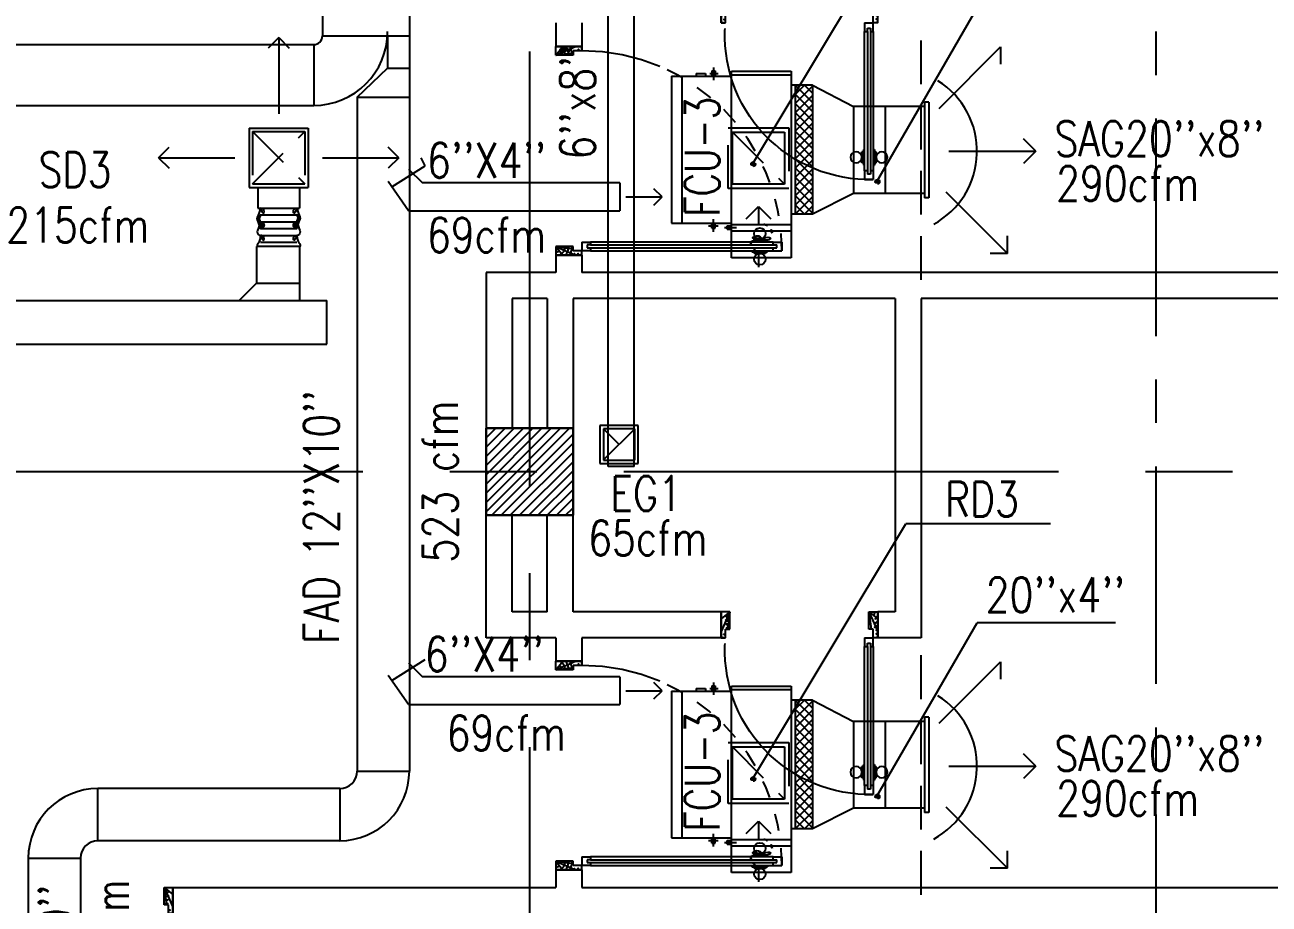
# Model space of a CAD drawing. Extents: x 417866231.7 to 417866328.5, y 43498046.7 to 43498124.2.
# Drawn here: x 417866245.14 to 417866252.29, y 43498088.32 to 43498093.38 of the extents above; entities that cross this region are included whole.
import ezdxf

# ---------------------------------------------------------------- set-up
doc = ezdxf.new("R2010")
doc.units = 0
doc.header["$MEASUREMENT"] = 0
for name, pattern in [('CENTER', [2, 1.25, -0.25, 0.25, -0.25]), ('CENTERX2', [4, 2.5, -0.5, 0.5, -0.5]), ('HIDDEN', [0.375, 0.25, -0.125])]:
    doc.linetypes.add(name, pattern=pattern)
doc.layers.get('0').update_dxf_attribs({"linetype": 'CONTINUOUS'})
for name, color, linetype in [('AXES', 11, 'CENTERX2'), ('AXES1', 11, 'CENTER'), ('COL', 7, 'CONTINUOUS'), ('DOOR', 9, 'CONTINUOUS'), ('DUCT', 6, 'CONTINUOUS'), ('EXDUCT', 10, 'CONTINUOUS'), ('FCU', 6, 'CONTINUOUS'), ('HAT', 11, 'CONTINUOUS'), ('M-AC-FLEX', 7, 'CONTINUOUS'), ('M-EGU.', 2, 'CONTINUOUS'), ('M-TEXT', 2, 'CONTINUOUS'), ('PSUPPLY', 3, 'HIDDEN'), ('SCD', 2, 'CONTINUOUS'), ('TEXT-A', 2, 'CONTINUOUS'), ('WALL', 9, 'CONTINUOUS')]:
    doc.layers.add(name, color=color, linetype=linetype)
doc.styles.add('ROMANS', font='ROMANS.shx', dxfattribs={"width": 0.6})
pattern_1 = [(45, (0, 0), (-26.5165042945, 26.5165042945), [])]

# ---------------------------------------------------------------- blocks, each defined once
blk = doc.blocks.new('D1000')
at = {"layer": 'DOOR', "color": 7, "linetype": 'ByBlock'}
for p, q in [((0, 0), (-150, 0)), ((-150, 0), (-150, -25)), ((-150, 0), (0, 0)), ((0, -50), (-113.7, 0)), ((0, -50), (-40.1, 0)), ((0, -50), (0, 0)), ((-1050, -25.2), (-1100, -25.2)), ((-1100, -75.2), (-1100, -25.2)), ((-1100, -25.2), (-1100, -75.2)), ((-1050, -42.2), (-1070, -42.2)), ((-1070, -42.2), (-1070, -58.2)), ((-1050, -58.2), (-1070, -58.2)), ((-1050, -25.2), (-1050, -42.2)), ((-1050, -58.2), (-1050, -75.2)), ((-927.6, -18), (-1017.6, -18)), ((-1017.6, -25.2), (-1017.6, -18)), ((-1005, -9), (-940.2, -9)), ((-1005, -18), (-1005, -9)), ((-1005, -18), (-940.2, -18)), ((-940.2, -18), (-940.2, -9)), ((-927.6, -25.2), (-927.6, -18)), ((-200, -42), (-200, -25)), ((-200, -25), (-150, -25)), ((-180, -42), (-200, -42)), ((-200, -75), (-200, -58)), ((-200, -58), (-180, -58)), ((-180, -58), (-180, -42)), ((-150, -75), (-150, -25)), ((-150, -25), (-100, -25)), ((-100, -25), (-100, -50)), ((0, -50), (-100, -36.6)), ((-100, -50), (0, -50)), ((-1050, -75.2), (-1100, -75.2)), ((-1017.6, -75.2), (-1017.6, -82.4)), ((-927.6, -82.4), (-1017.6, -82.4)), ((-1005, -82.4), (-940.2, -82.4)), ((-1005, -82.4), (-1005, -91.4)), ((-1005, -91.4), (-940.2, -91.4)), ((-940.2, -82.4), (-940.2, -91.4)), ((-927.6, -75.2), (-927.6, -82.4)), ((-150, -75), (-200, -75)), ((-150, -975), (-100, -975)), ((-150, -1000), (-150, -975)), ((-150, -1000), (0, -1000)), ((0, -1000), (-150, -1000)), ((0, -950), (-113.7, -1000)), ((-100, -975), (-100, -950)), ((0, -950), (-100, -963.4)), ((-100, -950), (0, -950)), ((0, -950), (-40.1, -1000)), ((0, -950), (0, -1000))]:
    blk.add_line(p, q, dxfattribs=at)
at = {"layer": 'DOOR', "linetype": 'ByBlock'}
for p, q in [((-200, -25), (-1050, -25.2)), ((-200, -42), (-1050, -42.2)), ((-200, -58), (-1050, -58.2)), ((-1050, -75.2), (-200, -75))]:
    blk.add_line(p, q, dxfattribs=at)
at = {"layer": 'DOOR', "color": 7, "linetype": 'ByBlock'}
for centre in [(-972.6, 23.4), (-972.6, -123.7)]:
    blk.add_circle(centre, 32.4, dxfattribs=at)
for centre, radius, start, end in [((0, -50), 134.4, 158.15985, 169.28002), ((0, -50), 74.4, 137.77643, 180), ((0, -50), 54.4, 113.20738, 180), ((0, -50), 154.4, 161.10529, 166.28577), ((0, -50), 114.4, 154.08384, 167.37743), ((0, -50), 94.4, 148.01819, 180), ((0, -50), 34.4, 90, 180), ((0, -50), 14.4, 90, 180), ((0, -950), 154.4, 193.71423, 198.89471), ((0, -950), 134.4, 190.71998, 201.84015), ((0, -950), 94.4, 180, 211.98181), ((0, -950), 74.4, 180, 222.22357), ((0, -950), 54.4, 180, 246.79262), ((0, -950), 34.4, 180, 270), ((0, -950), 14.4, 180, 270)]:
    blk.add_arc(centre, radius, start, end, dxfattribs=at)
at = {"layer": 'DOOR', "linetype": 'HIDDEN', "ltscale": 0.5}
blk.add_arc((-149.4, -24.5), 950.5, 180.04344, 269.96673, dxfattribs=at)
blk = doc.blocks.new('DOOR90')
at = {"layer": 'DOOR', "color": 7, "linetype": 'ByBlock'}
for p, q in [((-150, 0), (0, 0)), ((-150, 0), (-150, -25)), ((0, -50), (-113.7, 0)), ((0, -50), (-40.1, 0)), ((0, -50), (0, 0)), ((-1000, -25), (-1050, -25)), ((-1050, -75), (-1050, -25)), ((-1050, -25), (-1050, -75)), ((-1000, -42), (-1020, -42)), ((-1020, -42), (-1020, -58)), ((-1000, -58), (-1020, -58)), ((-1000, -25), (-1000, -42)), ((-1000, -58), (-1000, -75)), ((-877.6, -17.8), (-967.6, -17.8)), ((-967.6, -25), (-967.6, -17.8)), ((-955, -8.8), (-890.2, -8.8)), ((-955, -17.8), (-955, -8.8)), ((-955, -17.8), (-890.2, -17.8)), ((-890.2, -17.8), (-890.2, -8.8)), ((-877.6, -25), (-877.6, -17.8)), ((-200, -25), (-150, -25)), ((-200, -42), (-200, -25)), ((-180, -42), (-200, -42)), ((-200, -58), (-180, -58)), ((-200, -75), (-200, -58)), ((-180, -58), (-180, -42)), ((-150, -25), (-100, -25)), ((-150, -75), (-150, -25)), ((-100, -25), (-100, -50)), ((0, -50), (-100, -36.6)), ((-100, -50), (0, -50)), ((-1000, -75), (-1050, -75)), ((-967.6, -75), (-967.6, -82.2)), ((-877.6, -82.2), (-967.6, -82.2)), ((-955, -82.2), (-890.2, -82.2)), ((-955, -82.2), (-955, -91.2)), ((-955, -91.2), (-890.2, -91.2)), ((-890.2, -82.2), (-890.2, -91.2)), ((-877.6, -75), (-877.6, -82.2)), ((-150, -75), (-200, -75)), ((0, -850), (-113.7, -900)), ((-100, -875), (-100, -850)), ((0, -850), (-100, -863.4)), ((-100, -850), (0, -850)), ((0, -850), (-40.1, -900)), ((0, -850), (0, -900)), ((-150, -875), (-100, -875)), ((-150, -900), (-150, -875)), ((-150, -900), (0, -900)), ((0, -900), (-150, -900))]:
    blk.add_line(p, q, dxfattribs=at)
at = {"layer": 'DOOR', "linetype": 'ByBlock'}
for p, q in [((-200, -25), (-1000, -25)), ((-200, -42), (-1000, -42)), ((-200, -58), (-1000, -58)), ((-1000, -75), (-200, -75))]:
    blk.add_line(p, q, dxfattribs=at)
at = {"layer": 'DOOR', "color": 7, "linetype": 'ByBlock'}
for centre in [(-922.6, 23.5), (-922.6, -123.5)]:
    blk.add_circle(centre, 32.4, dxfattribs=at)
for centre, radius, start, end in [((0, -50), 154.4, 161.10529, 166.28577), ((0, -50), 94.4, 148.01819, 180), ((0, -50), 134.4, 158.15985, 169.28002), ((0, -50), 114.4, 154.08384, 167.37743), ((0, -50), 74.4, 137.77643, 180), ((0, -50), 54.4, 113.20738, 180), ((0, -50), 34.4, 90, 180), ((0, -50), 14.4, 90, 180), ((0, -850), 94.4, 180, 211.98181), ((0, -850), 74.4, 180, 222.22357), ((0, -850), 54.4, 180, 246.79262), ((0, -850), 34.4, 180, 270), ((0, -850), 14.4, 180, 270), ((0, -850), 154.4, 193.71423, 198.89471), ((0, -850), 134.4, 190.71998, 201.84015)]:
    blk.add_arc(centre, radius, start, end, dxfattribs=at)
at = {"layer": 'DOOR', "linetype": 'HIDDEN', "ltscale": 0.5}
blk.add_arc((-222.2, -50), 828.2, 178.27012, 275.00304, dxfattribs=at)
blk = doc.blocks.new('DOOR100')
at = {"layer": 'DOOR', "color": 7, "linetype": 'ByBlock'}
for p, q in [((-75, 1250), (-75, 1300)), ((-75, 1300), (-25, 1300)), ((-25, 1300), (-75, 1300)), ((-25, 1250), (-25, 1300)), ((-82.2, 1127.6), (-82.2, 1217.6)), ((-75, 1217.6), (-82.2, 1217.6)), ((-58, 1250), (-75, 1250)), ((-58, 1250), (-58, 1270)), ((-42, 1270), (-58, 1270)), ((-42, 1250), (-42, 1270)), ((-25, 1250), (-42, 1250)), ((-25, 1217.6), (-17.8, 1217.6)), ((-17.8, 1127.6), (-17.8, 1217.6)), ((-91.2, 1205), (-91.2, 1140.2)), ((-82.2, 1205), (-91.2, 1205)), ((-82.2, 1205), (-82.2, 1140.2)), ((-17.8, 1205), (-17.8, 1140.2)), ((-17.8, 1205), (-8.8, 1205)), ((-8.8, 1205), (-8.8, 1140.2)), ((-82.2, 1140.2), (-91.2, 1140.2)), ((-75, 1127.6), (-82.2, 1127.6)), ((-25, 1127.6), (-17.8, 1127.6)), ((-17.8, 1140.2), (-8.8, 1140.2)), ((-1200, 0), (-1200, 150)), ((-1200, 150), (-1175, 150)), ((-1200, 150), (-1200, 0)), ((-1175, 150), (-1175, 100)), ((-75, 200), (-58, 200)), ((-75, 150), (-75, 200)), ((-75, 150), (-25, 150)), ((-58, 200), (-58, 180)), ((-58, 180), (-42, 180)), ((-42, 200), (-25, 200)), ((-42, 180), (-42, 200)), ((-25, 200), (-25, 150)), ((0, 150), (-25, 150)), ((-25, 150), (-25, 100)), ((0, 0), (0, 150)), ((0, 150), (0, 0)), ((-1150, 0), (-1200, 113.7)), ((-1175, 100), (-1150, 100)), ((-1150, 0), (-1163.4, 100)), ((-1150, 100), (-1150, 0)), ((-50, 0), (0, 113.7)), ((-50, 100), (-50, 0)), ((-50, 0), (-36.6, 100)), ((-25, 100), (-50, 100)), ((-1150, 0), (-1200, 40.1)), ((-1150, 0), (-1200, 0)), ((-50, 0), (0, 40.1)), ((-50, 0), (0, 0))]:
    blk.add_line(p, q, dxfattribs=at)
at = {"layer": 'DOOR', "linetype": 'ByBlock'}
for p, q in [((-75, 1250), (-75, 200)), ((-58, 200), (-58, 1250)), ((-42, 200), (-42, 1250)), ((-25, 200), (-25, 1250))]:
    blk.add_line(p, q, dxfattribs=at)
at = {"layer": 'DOOR', "color": 7, "linetype": 'ByBlock'}
for centre in [(-123.5, 1172.6), (23.5, 1172.6)]:
    blk.add_circle(centre, 32.4, dxfattribs=at)
at = {"layer": 'DOOR', "linetype": 'HIDDEN', "ltscale": 0.5}
blk.add_arc((-25, 150), 1150, 90, 180, dxfattribs=at)
at = {"layer": 'DOOR', "color": 7, "linetype": 'ByBlock'}
for centre, radius, start, end in [((-1150, 0), 154.4, 103.71423, 108.89471), ((-50, 0), 154.4, 71.10529, 76.28577), ((-1150, 0), 134.4, 100.71998, 111.84015), ((-1150, 0), 94.4, 90, 121.98181), ((-1150, 0), 74.4, 90, 132.22357), ((-50, 0), 94.4, 58.01819, 90), ((-50, 0), 74.4, 47.77643, 90), ((-50, 0), 134.4, 68.15985, 79.28002), ((-50, 0), 114.4, 64.08384, 77.37743), ((-1150, 0), 54.4, 90, 156.79262), ((-1150, 0), 34.4, 90, 180), ((-1150, 0), 14.4, 90, 180), ((-50, 0), 54.4, 23.20738, 90), ((-50, 0), 34.4, 0, 90), ((-50, 0), 14.4, 0, 90)]:
    blk.add_arc(centre, radius, start, end, dxfattribs=at)
blk = doc.blocks.new('COL50')
at = {"layer": 'COL'}
blk.add_lwpolyline([(-250, 250), (-250, -250), (250, -250), (250, 250)], close=True, dxfattribs=at)
blk = doc.blocks.new('*X65')
at = {"color": 0}
for p, q in [((245928.6, 155507.3), (246411, 155989.7)), ((245928.6, 155560.3), (246358, 155989.7)), ((245928.6, 155613.3), (246304.9, 155989.7)), ((245928.6, 155666.4), (246251.9, 155989.7)), ((245928.6, 155719.4), (246198.9, 155989.7)), ((245928.6, 155772.4), (246145.8, 155989.7)), ((245928.6, 155825.5), (246092.8, 155989.7)), ((245928.6, 155878.5), (246039.8, 155989.7)), ((245928.6, 155931.5), (245986.7, 155989.7)), ((245964, 155489.7), (246428.6, 155954.2)), ((246017.1, 155489.7), (246428.6, 155901.2)), ((246070.1, 155489.7), (246428.6, 155848.2)), ((246123.1, 155489.7), (246428.6, 155795.1)), ((246176.2, 155489.7), (246428.6, 155742.1)), ((246229.2, 155489.7), (246428.6, 155689.1)), ((246282.2, 155489.7), (246428.6, 155636)), ((246335.3, 155489.7), (246428.6, 155583)), ((246388.3, 155489.7), (246428.6, 155530))]:
    blk.add_line(p, q, dxfattribs=at)
blk = doc.blocks.new('*X29')
at = {"color": 0}
for p, q in [((16890.5, -2466.6), (16943.5, -2413.6)), ((16890.5, -2519.6), (16990.5, -2419.6)), ((16990.5, -2512.5), (16891.6, -2413.6)), ((16990.5, -2459.4), (16944.6, -2413.6)), ((16990.5, -2565.5), (16890.5, -2465.5)), ((16890.5, -2572.6), (16990.5, -2472.6)), ((16990.5, -2618.5), (16890.5, -2518.5)), ((16890.5, -2625.7), (16990.5, -2525.7)), ((16990.5, -2671.6), (16890.5, -2571.6)), ((16890.5, -2678.7), (16990.5, -2578.7)), ((16990.5, -2724.6), (16890.5, -2624.6)), ((16890.5, -2731.7), (16990.5, -2631.7)), ((16990.5, -2777.6), (16890.5, -2677.6)), ((16890.5, -2784.8), (16990.5, -2684.8)), ((16990.5, -2830.7), (16890.5, -2730.7)), ((16890.5, -2837.8), (16990.5, -2737.8)), ((16990.5, -2883.7), (16890.5, -2783.7)), ((16890.5, -2890.8), (16990.5, -2790.8)), ((16990.5, -2936.7), (16890.5, -2836.7)), ((16890.5, -2943.9), (16990.5, -2843.9)), ((16990.5, -2989.8), (16890.5, -2889.8)), ((16890.5, -2996.9), (16990.5, -2896.9)), ((16990.5, -3042.8), (16890.5, -2942.8)), ((16890.5, -3049.9), (16990.5, -2949.9)), ((16990.5, -3095.8), (16890.5, -2995.8)), ((16890.5, -3103), (16990.5, -3003)), ((16990.5, -3148.9), (16890.5, -3048.9)), ((16891.5, -3154.9), (16990.5, -3056)), ((16943.5, -3154.9), (16890.5, -3101.9)), ((16944.6, -3154.9), (16990.5, -3109))]:
    blk.add_line(p, q, dxfattribs=at)
blk = doc.blocks.new('WHE06')
at = {"color": 3}
for p, q in [((689, 621.5), (346.1, 621.5)), ((346.1, 621.5), (346.1, 469.1)), ((689, 469.1), (689, 621.5)), ((212.3, 437.2), (269.1, 437.2)), ((232.1, 452.2), (232.1, 422.2)), ((232.1, 452.2), (252.1, 452.2)), ((242.1, 472.2), (242.1, 399.5)), ((252.1, 452.2), (252.1, 422.2)), ((305, 447.6), (373.3, 447.6)), ((321.1, 457.6), (321.1, 437.6)), ((321.1, 457.6), (346.1, 457.6)), ((321.1, 437.6), (346.1, 437.6)), ((346.1, 430.4), (689, 430.4)), ((60.3, -422.2), (60.3, 422.2)), ((811.2, 370.7), (689, 370.7)), ((711.2, -370.7), (711.2, 370.7)), ((811.2, -370.7), (811.2, 370.7)), ((141.6, -437.2), (141.6, -422.2)), ((196.6, -437.2), (196.6, -422.2)), ((232.1, -452.2), (232.1, -422.2)), ((242.1, -472.2), (242.1, -399.5)), ((252.1, -452.2), (252.1, -422.2)), ((811.2, -370.7), (689, -370.7)), ((141.6, -437.2), (196.6, -437.2)), ((221.4, -437.2), (269.1, -437.2)), ((232.1, -452.2), (252.1, -452.2)), ((346.1, -430.4), (689, -430.4))]:
    blk.add_line(p, q, dxfattribs=at)
at = {"color": 6}
for p, q in [((346.1, 469.1), (346.1, -450.8)), ((689, 469.1), (346.1, 469.1)), ((689, -450.8), (689, 469.1)), ((0, -422.2), (0, 422.2)), ((0, 422.2), (346.1, 422.2)), ((0, -422.2), (346.1, -422.2)), ((346.1, -450.8), (689, -450.8))]:
    blk.add_line(p, q, dxfattribs=at)
at = {"color": 11}
blk.add_blockref('*X29', (-16179.3, 2784.3), dxfattribs=at)

msp = doc.modelspace()

# ---------------------------------------------------------------- hatches: boundary and pattern name
at = {"layer": 'HAT'}
h = msp.add_hatch(dxfattribs=at)
h.set_pattern_fill('ANSI31', color=256, scale=300, style=0)
h.set_pattern_definition(pattern_1)
h.paths.add_polyline_path([(417866248.9969, 43498090.7221), (417866248.9969, 43498091.0221), (417866248.6969, 43498091.0221), (417866248.6969, 43498090.7221)])
h.paths.add_polyline_path([(417866249.2969, 43498090.7221), (417866249.2969, 43498091.0221), (417866248.9969, 43498091.0221), (417866248.9969, 43498090.7221)])
h = msp.add_hatch(dxfattribs=at)
h.set_pattern_fill('ANSI31', color=256, scale=300, style=0)
h.set_pattern_definition(pattern_1)
h.paths.add_polyline_path([(417866248.9969, 43498090.4021), (417866248.9969, 43498090.7021), (417866248.6969, 43498090.7021), (417866248.6969, 43498090.4021)])
h.paths.add_polyline_path([(417866249.2969, 43498090.4021), (417866249.2969, 43498090.7021), (417866248.9969, 43498090.7021), (417866248.9969, 43498090.4021)])

# ---------------------------------------------------------------- linework, layer by layer
at = {"layer": 'AXES'}
for p, q in [((417866248.0386, 43498046.7245), (417866248.0386, 43498123.5372)), ((417866307.0786, 43498090.8088), (417866239.0386, 43498090.8088))]:
    msp.add_line(p, q, dxfattribs=at)
at = {"layer": 'AXES1'}
msp.add_line((417866251.6386, 43498053.5888), (417866251.6386, 43498112.4088), dxfattribs=at)
at = {"layer": 'DUCT', "linetype": 'ByBlock'}
for p, q in [((417866246.8467, 43498098.3138), (417866246.8467, 43498093.3144)), ((417866247.3467, 43498098.3138), (417866247.3467, 43498089.0872)), ((417866247.2217, 43498093.3144), (417866247.2217, 43498093.1282)), ((417866247.0467, 43498092.9623), (417866247.0467, 43498089.0872)), ((417866248.557, 43498092.4687), (417866248.557, 43498092.3087)), ((417866246.4678, 43498091.8922), (417866246.7178, 43498091.8922)), ((417866239.5746, 43498091.7922), (417866246.8727, 43498091.7922)), ((417866246.8727, 43498091.5422), (417866246.8727, 43498091.7922)), ((417866239.5746, 43498091.5422), (417866246.8727, 43498091.5422)), ((417866248.557, 43498089.6296), (417866248.557, 43498089.4696)), ((417866247.0467, 43498089.0872), (417866247.3467, 43498089.0872)), ((417866245.5561, 43498088.6872), (417866245.5561, 43498088.9872)), ((417866246.9467, 43498088.9872), (417866245.5561, 43498088.9872)), ((417866246.9467, 43498088.9872), (417866246.9467, 43498088.6872)), ((417866246.9467, 43498088.6872), (417866245.5561, 43498088.6872)), ((417866245.1561, 43498088.5872), (417866245.1561, 43498086.5075)), ((417866245.4561, 43498088.5872), (417866245.4561, 43498084.4612))]:
    msp.add_line(p, q, dxfattribs=at)
at = {"layer": 'DUCT'}
for p, q in [((417866246.8467, 43498093.3144), (417866247.3467, 43498093.3144)), ((417866236.6897, 43498093.2644), (417866246.7967, 43498093.2644)), ((417866246.7967, 43498093.2644), (417866246.7967, 43498092.9144)), ((417866247.0467, 43498092.9623), (417866247.2217, 43498093.1282)), ((417866247.2217, 43498093.1282), (417866247.3467, 43498093.1282)), ((417866247.0467, 43498092.9623), (417866247.3467, 43498092.9623)), ((417866236.6897, 43498092.9144), (417866246.7967, 43498092.9144)), ((417866247.437, 43498092.5674), (417866247.414, 43498092.6125)), ((417866247.2455, 43498092.4472), (417866247.437, 43498092.5674)), ((417866247.3425, 43498092.5487), (417866247.4225, 43498092.4687)), ((417866247.437, 43498092.5674), (417866247.437, 43498092.5674)), ((417866247.3425, 43498092.3087), (417866247.2249, 43498092.4766)), ((417866248.557, 43498092.4687), (417866247.4225, 43498092.4687)), ((417866247.3425, 43498092.3087), (417866248.557, 43498092.3087)), ((417866246.7178, 43498092.1041), (417866246.4678, 43498092.1041)), ((417866246.4678, 43498092.1041), (417866246.4678, 43498091.8922)), ((417866246.7178, 43498091.7922), (417866246.7178, 43498092.1041)), ((417866246.3678, 43498091.7922), (417866246.4678, 43498091.8922)), ((417866247.2453, 43498089.6081), (417866247.4367, 43498089.7283)), ((417866247.3422, 43498089.7096), (417866247.4222, 43498089.6296)), ((417866247.3422, 43498089.4696), (417866247.2246, 43498089.6376)), ((417866248.557, 43498089.6296), (417866247.4222, 43498089.6296)), ((417866247.3422, 43498089.4696), (417866248.557, 43498089.4696)), ((417866245.1561, 43498088.5872), (417866245.4561, 43498088.5872))]:
    msp.add_line(p, q, dxfattribs=at)
at = {"layer": 'DUCT', "linetype": 'Continuous'}
for p, q in [((417866249.6642, 43498093.0312), (417866249.8999, 43498092.9085)), ((417866250.0824, 43498092.9085), (417866249.8999, 43498092.9085)), ((417866249.8999, 43498092.9085), (417866249.8999, 43498092.4085)), ((417866249.8999, 43498092.4085), (417866249.6642, 43498092.2898)), ((417866250.0824, 43498092.4085), (417866249.8999, 43498092.4085)), ((417866249.6642, 43498089.4962), (417866249.8999, 43498089.3735)), ((417866250.0824, 43498089.3735), (417866249.8999, 43498089.3735)), ((417866249.8999, 43498089.3735), (417866249.8999, 43498088.8735)), ((417866249.8999, 43498088.8735), (417866249.6642, 43498088.7548)), ((417866250.0824, 43498088.8735), (417866249.8999, 43498088.8735))]:
    msp.add_line(p, q, dxfattribs=at)
at = {"layer": 'DUCT'}
for centre, radius in [((417866246.7967, 43498093.3394), 0.425), ((417866246.7967, 43498093.3144), 0.05)]:
    msp.add_arc(centre, radius, 270, 0, dxfattribs=at)
at = {"layer": 'DUCT', "linetype": 'ByBlock'}
for centre, radius, start, end in [((417866246.9467, 43498089.0872), 0.1, 270, 0), ((417866246.9467, 43498089.0872), 0.4, 270, 0), ((417866245.5561, 43498088.5872), 0.4, 90, 180), ((417866245.5561, 43498088.5872), 0.1, 90, 180)]:
    msp.add_arc(centre, radius, start, end, dxfattribs=at)
at = {"layer": 'EXDUCT', "linetype": 'ByBlock'}
for p, q in [((417866248.4896, 43498090.8387), (417866248.4896, 43498093.8938)), ((417866248.6396, 43498090.8387), (417866248.6396, 43498093.8938)), ((417866248.6396, 43498090.8387), (417866248.4896, 43498090.8387))]:
    msp.add_line(p, q, dxfattribs=at)
at = {"layer": 'M-AC-FLEX', "color": 11}
for p, q in [((417866246.4919, 43498092.3237), (417866246.6994, 43498092.3237)), ((417866246.4919, 43498092.2847), (417866246.6994, 43498092.2847)), ((417866246.4919, 43498092.2457), (417866246.6994, 43498092.2457)), ((417866246.4919, 43498092.2067), (417866246.6994, 43498092.2067)), ((417866246.4919, 43498092.1677), (417866246.6994, 43498092.1677)), ((417866246.4919, 43498092.1287), (417866246.6994, 43498092.1287))]:
    msp.add_line(p, q, dxfattribs=at)
at = {"layer": 'M-AC-FLEX'}
for points in [[(417866246.4919, 43498092.3237, -1), (417866246.4919, 43498092.2847, 1), (417866246.4919, 43498092.2457)], [(417866246.4919, 43498092.2067, 1), (417866246.4919, 43498092.2457, -1), (417866246.4919, 43498092.2847)], [(417866246.4919, 43498092.2847, 1), (417866246.4919, 43498092.2457)], [(417866246.4919, 43498092.2457, -1), (417866246.4919, 43498092.2847)], [(417866246.6994, 43498092.3237, 1), (417866246.6994, 43498092.2847, -1), (417866246.6994, 43498092.2457)], [(417866246.6994, 43498092.2067, -1), (417866246.6994, 43498092.2457, 1), (417866246.6994, 43498092.2847)], [(417866246.6994, 43498092.2847, -1.000001), (417866246.6994, 43498092.2457)], [(417866246.6994, 43498092.2457, 1.000001), (417866246.6994, 43498092.2847)], [(417866246.4919, 43498092.2457, -1), (417866246.4919, 43498092.2067, 1), (417866246.4919, 43498092.1677, -1), (417866246.4919, 43498092.1287, 0.506414), (417866246.4731, 43498092.1041, 0.506414)], [(417866246.6994, 43498092.2457, 1), (417866246.6994, 43498092.2067, -1), (417866246.6994, 43498092.1677, 1), (417866246.6994, 43498092.1287, -0.506414), (417866246.7181, 43498092.1041, -0.506414)]]:
    msp.add_lwpolyline(points, format="xyb", dxfattribs=at)
at = {"layer": 'M-EGU.', "linetype": 'HIDDEN'}
for p, q in [((417866250.2886, 43498091.9116), (417866250.2886, 43498093.3666)), ((417866250.2886, 43498091.9132), (417866250.2886, 43498093.3257)), ((417866249.1783, 43498092.7864), (417866249.5283, 43498092.7864)), ((417866249.1783, 43498092.4364), (417866249.1783, 43498092.7864)), ((417866249.5283, 43498092.7864), (417866249.5283, 43498092.4364)), ((417866246.4452, 43498092.7645), (417866246.746, 43498092.4637)), ((417866246.4452, 43498092.4637), (417866246.746, 43498092.7645)), ((417866246.4452, 43498092.7645), (417866246.4452, 43498092.4637)), ((417866246.4452, 43498092.7645), (417866246.746, 43498092.7645)), ((417866246.746, 43498092.7645), (417866246.746, 43498092.4637)), ((417866249.2033, 43498092.7614), (417866249.5033, 43498092.4614)), ((417866246.4452, 43498092.4637), (417866246.746, 43498092.4637)), ((417866249.5283, 43498092.4364), (417866249.1783, 43498092.4364)), ((417866250.2886, 43498088.3766), (417866250.2886, 43498089.8316)), ((417866250.2886, 43498088.3782), (417866250.2886, 43498089.7907)), ((417866249.1783, 43498089.2514), (417866249.5283, 43498089.2514)), ((417866249.1783, 43498088.9014), (417866249.1783, 43498089.2514)), ((417866249.2033, 43498089.2264), (417866249.5033, 43498088.9264)), ((417866249.5283, 43498089.2514), (417866249.5283, 43498088.9014)), ((417866249.5283, 43498088.9014), (417866249.1783, 43498088.9014))]:
    msp.add_line(p, q, dxfattribs=at)
at = {"layer": 'M-EGU.'}
for p, q in [((417866246.5956, 43498093.3053), (417866246.5345, 43498093.2442)), ((417866246.5956, 43498093.3053), (417866246.6567, 43498093.2442)), ((417866246.5956, 43498093.3053), (417866246.5956, 43498092.8665)), ((417866250.3915, 43498092.8979), (417866250.745, 43498093.2515)), ((417866250.745, 43498093.2515), (417866250.745, 43498093.1515)), ((417866250.3324, 43498092.9335), (417866250.3074, 43498092.9335)), ((417866250.3074, 43498092.9335), (417866250.3074, 43498092.3835)), ((417866250.3324, 43498092.9335), (417866250.3324, 43498092.3835)), ((417866250.0824, 43498092.9085), (417866250.0824, 43498092.4085)), ((417866250.3074, 43498092.9085), (417866250.0824, 43498092.9085)), ((417866246.4252, 43498092.7845), (417866246.4252, 43498092.4437)), ((417866246.4252, 43498092.7845), (417866246.766, 43498092.7845)), ((417866246.766, 43498092.7845), (417866246.766, 43498092.4437)), ((417866249.2033, 43498092.7614), (417866249.5033, 43498092.7614)), ((417866249.2033, 43498092.4614), (417866249.2033, 43498092.7614)), ((417866249.5033, 43498092.7614), (417866249.5033, 43498092.4614)), ((417866250.9484, 43498092.651), (417866250.8777, 43498092.7217)), ((417866245.9044, 43498092.6141), (417866245.9655, 43498092.6752)), ((417866247.2868, 43498092.6141), (417866247.2257, 43498092.6752)), ((417866250.4484, 43498092.651), (417866250.9484, 43498092.651)), ((417866250.9484, 43498092.651), (417866250.8777, 43498092.5803)), ((417866245.9044, 43498092.6141), (417866246.3432, 43498092.6141)), ((417866245.9044, 43498092.6141), (417866245.9655, 43498092.553)), ((417866246.848, 43498092.6141), (417866247.2868, 43498092.6141)), ((417866247.2868, 43498092.6141), (417866247.2257, 43498092.553)), ((417866246.4252, 43498092.4437), (417866246.766, 43498092.4437)), ((417866246.4756, 43498092.4437), (417866246.4756, 43498092.3237)), ((417866246.7156, 43498092.4437), (417866246.7156, 43498092.3237)), ((417866248.7992, 43498092.3887), (417866248.752, 43498092.4358)), ((417866249.5033, 43498092.4614), (417866249.2033, 43498092.4614)), ((417866248.5917, 43498092.3887), (417866248.7992, 43498092.3887)), ((417866248.752, 43498092.3415), (417866248.7992, 43498092.3887)), ((417866250.3074, 43498092.4085), (417866250.0824, 43498092.4085)), ((417866250.3324, 43498092.3835), (417866250.3074, 43498092.3835)), ((417866250.4312, 43498092.4176), (417866250.7847, 43498092.064)), ((417866246.4756, 43498092.3237), (417866246.7156, 43498092.3237)), ((417866249.2829, 43498092.2633), (417866249.3537, 43498092.334)), ((417866249.3537, 43498092.334), (417866249.4244, 43498092.2633)), ((417866249.3537, 43498092.334), (417866249.3537, 43498092.2329)), ((417866250.7847, 43498092.064), (417866250.7847, 43498092.164)), ((417866249.3537, 43498092.0737), (417866249.3537, 43498091.9851)), ((417866250.7847, 43498092.064), (417866250.6847, 43498092.064)), ((417866250.3915, 43498089.3629), (417866250.745, 43498089.7165)), ((417866250.745, 43498089.7165), (417866250.745, 43498089.6165)), ((417866248.7992, 43498089.5496), (417866248.752, 43498089.5967)), ((417866248.5917, 43498089.5496), (417866248.7992, 43498089.5496)), ((417866248.752, 43498089.5024), (417866248.7992, 43498089.5496)), ((417866250.0824, 43498089.3735), (417866250.0824, 43498088.8735)), ((417866250.3074, 43498089.3735), (417866250.0824, 43498089.3735)), ((417866250.3324, 43498089.3985), (417866250.3074, 43498089.3985)), ((417866250.3074, 43498089.3985), (417866250.3074, 43498088.8485)), ((417866250.3324, 43498089.3985), (417866250.3324, 43498088.8485)), ((417866249.2033, 43498089.2264), (417866249.5033, 43498089.2264)), ((417866249.2033, 43498088.9264), (417866249.2033, 43498089.2264)), ((417866249.5033, 43498089.2264), (417866249.5033, 43498088.9264)), ((417866250.9484, 43498089.116), (417866250.8777, 43498089.1867)), ((417866250.4484, 43498089.116), (417866250.9484, 43498089.116)), ((417866250.9484, 43498089.116), (417866250.8777, 43498089.0453)), ((417866249.5033, 43498088.9264), (417866249.2033, 43498088.9264)), ((417866250.3074, 43498088.8735), (417866250.0824, 43498088.8735)), ((417866250.4312, 43498088.8826), (417866250.7847, 43498088.529)), ((417866249.2829, 43498088.7283), (417866249.3537, 43498088.799)), ((417866249.3537, 43498088.799), (417866249.4244, 43498088.7283)), ((417866249.3537, 43498088.799), (417866249.3537, 43498088.6979)), ((417866250.3324, 43498088.8485), (417866250.3074, 43498088.8485)), ((417866250.7847, 43498088.529), (417866250.7847, 43498088.629)), ((417866249.3537, 43498088.5387), (417866249.3537, 43498088.4501)), ((417866250.7847, 43498088.529), (417866250.6847, 43498088.529))]:
    msp.add_line(p, q, dxfattribs=at)
for centre, radius, start, end in [((417866249.3658, 43498092.1636), 0.0704, 56.06792, 99.94156), ((417866249.3691, 43498092.1686), 0.0644, 10.0907, 56.06794), ((417866249.3442, 43498092.1296), 0.0355, 39.09794, 184.60115), ((417866249.3985, 43498092.1738), 0.0345, 219.09794, 10.0907), ((417866249.3631, 43498092.1311), 0.0545, 184.60123, 220.2112), ((417866249.3789, 43498092.1445), 0.0752, 220.21114, 250.37956), ((417866249.3658, 43498088.6286), 0.0704, 56.06792, 99.94156), ((417866249.3985, 43498088.6388), 0.0345, 219.09794, 10.0907), ((417866249.3691, 43498088.6336), 0.0644, 10.0907, 56.06794), ((417866249.3442, 43498088.5946), 0.0355, 39.09794, 184.60115), ((417866249.3631, 43498088.5961), 0.0545, 184.60123, 220.2112), ((417866249.3789, 43498088.6095), 0.0752, 220.21114, 250.37956)]:
    msp.add_arc(centre, radius, start, end, dxfattribs=at)
for centre in [(417866250.1328, 43498092.651), (417866250.1328, 43498089.116)]:
    msp.add_ellipse(centre, major_axis=(-0.3372, 0.3372), ratio=1, start_param=2.854132, end_param=4.941637, dxfattribs=at)
at = {"layer": 'PSUPPLY', "color": 4, "linetype": 'Continuous'}
for p, q in [((417866249.3191, 43498092.5769), (417866250.2002, 43498094.0432)), ((417866250.0322, 43498092.4736), (417866250.61, 43498093.4755)), ((417866249.3191, 43498089.0419), (417866250.2002, 43498090.5082)), ((417866251.0316, 43498090.5082), (417866250.2002, 43498090.5082)), ((417866250.0322, 43498088.9386), (417866250.61, 43498089.9405)), ((417866251.4055, 43498089.9407), (417866250.6102, 43498089.9407))]:
    msp.add_line(p, q, dxfattribs=at)
at = {"layer": 'PSUPPLY', "color": 3, "linetype": 'Continuous'}
for centre, ratio, start_param, end_param in [((417866249.3233, 43498092.5769), 1, -0.785398, 2.356194), ((417866249.3233, 43498092.5769), 0.999996, 2.356193, 5.497785), ((417866250.0375, 43498092.4756), 1, -0.785398, 2.356194), ((417866250.0375, 43498092.4756), 1, 2.356194, 5.497787), ((417866249.3233, 43498089.0419), 1, -0.785398, 2.356194), ((417866249.3233, 43498089.0419), 0.999996, 2.356193, 5.497785), ((417866250.0375, 43498088.9406), 1, -0.785398, 2.356194), ((417866250.0375, 43498088.9406), 1, 2.356194, 5.497787)]:
    msp.add_ellipse(centre, major_axis=(-0.00884, 0.00884), ratio=ratio, start_param=start_param, end_param=end_param, dxfattribs=at)
at = {"layer": 'SCD', "linetype": 'HIDDEN'}
for p, q in [((417866248.662, 43498091.0752), (417866248.442, 43498091.0752)), ((417866248.442, 43498091.0752), (417866248.442, 43498090.8552)), ((417866248.662, 43498090.8552), (417866248.662, 43498091.0752)), ((417866248.642, 43498091.0552), (417866248.462, 43498090.8752)), ((417866248.442, 43498090.8552), (417866248.662, 43498090.8552))]:
    msp.add_line(p, q, dxfattribs=at)
at = {"layer": 'SCD', "linetype": 'ByBlock'}
msp.add_line((417866248.552, 43498090.9652), (417866248.462, 43498091.0552), dxfattribs=at)
at = {"layer": 'SCD'}
for p, q in [((417866248.642, 43498091.0552), (417866248.462, 43498091.0552)), ((417866248.462, 43498091.0552), (417866248.462, 43498090.8752)), ((417866248.642, 43498090.8752), (417866248.642, 43498091.0552)), ((417866248.462, 43498090.8752), (417866248.642, 43498090.8752))]:
    msp.add_line(p, q, dxfattribs=at)
at = {"layer": 'WALL', "linetype": 'ByBlock'}
for p, q in [((417866248.1886, 43498093.3888), (417866248.1886, 43498093.2543)), ((417866248.3386, 43498093.3888), (417866248.3386, 43498093.2543)), ((417866248.1886, 43498093.2543), (417866248.3386, 43498093.2543)), ((417866248.1886, 43498092.0543), (417866248.3386, 43498092.0543)), ((417866248.1886, 43498092.0543), (417866248.1886, 43498091.9538)), ((417866248.3386, 43498092.0543), (417866248.3386, 43498091.9538)), ((417866247.7886, 43498091.9538), (417866247.7886, 43498091.0588)), ((417866247.9386, 43498091.8038), (417866247.9386, 43498091.0588)), ((417866248.1386, 43498091.8038), (417866248.1386, 43498091.0588)), ((417866248.2886, 43498091.8038), (417866248.2886, 43498091.0588)), ((417866250.1386, 43498091.8038), (417866250.1386, 43498090.0038)), ((417866250.2886, 43498091.8038), (417866250.2886, 43498089.8538)), ((417866249.1386, 43498090.0038), (417866249.1386, 43498089.8538)), ((417866250.0386, 43498090.0038), (417866250.0386, 43498089.8538)), ((417866248.1886, 43498089.8538), (417866248.1886, 43498089.7193)), ((417866248.3386, 43498089.8538), (417866248.3386, 43498089.7193)), ((417866248.1886, 43498089.7193), (417866248.3386, 43498089.7193)), ((417866248.1886, 43498088.5193), (417866248.3386, 43498088.5193)), ((417866248.1886, 43498088.5193), (417866248.1886, 43498088.4188)), ((417866248.3386, 43498088.5193), (417866248.3386, 43498088.4188))]:
    msp.add_line(p, q, dxfattribs=at)
at = {"layer": 'WALL'}
for p, q in [((417866248.1886, 43498091.9538), (417866247.7886, 43498091.9538)), ((417866254.9886, 43498091.9538), (417866248.3386, 43498091.9538)), ((417866248.1386, 43498091.8038), (417866247.9386, 43498091.8038)), ((417866250.1386, 43498091.8038), (417866248.2886, 43498091.8038)), ((417866254.9886, 43498091.8038), (417866250.2886, 43498091.8038)), ((417866247.7886, 43498089.8538), (417866247.7886, 43498090.5588)), ((417866247.9386, 43498090.0038), (417866247.9386, 43498090.5588)), ((417866248.1386, 43498090.0038), (417866248.1386, 43498090.5588)), ((417866248.2886, 43498090.0038), (417866248.2886, 43498090.5588)), ((417866248.1386, 43498090.0038), (417866247.9386, 43498090.0038)), ((417866249.1386, 43498090.0038), (417866248.2886, 43498090.0038)), ((417866250.1386, 43498090.0038), (417866250.0386, 43498090.0038)), ((417866248.1886, 43498089.8538), (417866247.7886, 43498089.8538)), ((417866249.1386, 43498089.8538), (417866248.3386, 43498089.8538)), ((417866250.2886, 43498089.8538), (417866250.0386, 43498089.8538)), ((417866245.9877, 43498088.4188), (417866248.1886, 43498088.4188)), ((417866245.9877, 43498088.2688), (417866245.9877, 43498088.4188)), ((417866248.3386, 43498088.4188), (417866254.9386, 43498088.4188))]:
    msp.add_line(p, q, dxfattribs=at)

# ---------------------------------------------------------------- block references
at = {"layer": 'COL', "yscale": 0.001000002026557922, "zscale": 0.001}
for xscale in [-0.0009999871253967285, 0.0009999871253967285]:
    msp.add_blockref('COL50', (417866248.0386, 43498090.8088), dxfattribs=dict(at, xscale=xscale))
at = {"layer": 'DOOR', "color": 0, "linetype": 'ByBlock', "yscale": 0.001000002026557922, "zscale": 0.001, "rotation": 270}
for name, p, xscale in [('DOOR90', (417866250.0386, 43498093.5388), -0.001000002026557922), ('DOOR100', (417866248.1886, 43498092.0543), 0.001000002026557922), ('DOOR90', (417866250.0386, 43498090.0038), -0.001000002026557922), ('DOOR100', (417866248.1886, 43498088.5193), 0.001000002026557922)]:
    msp.add_blockref(name, p, dxfattribs=dict(at, xscale=xscale))
at = {"layer": 'DOOR', "color": 0, "linetype": 'Continuous', "xscale": 0.001000002026557922, "yscale": 0.001000002026557922, "zscale": 0.001, "rotation": 90}
msp.add_blockref('D1000', (417866244.9877, 43498088.4188), dxfattribs=at)
at = {"layer": 'FCU', "linetype": 'ByBlock', "xscale": -0.001000002026557922, "yscale": 0.001000002026557922, "zscale": 0.001, "rotation": 180}
for p in [(417866248.853, 43498092.6605), (417866248.853, 43498089.1255)]:
    msp.add_blockref('WHE06', p, dxfattribs=at)
at = {"layer": 'HAT', "xscale": 0.0009999871253967285, "yscale": 0.001000002026557922, "zscale": 0.001}
msp.add_blockref('*X65', (417866001.86, 43497935.0691), dxfattribs=at)

# ---------------------------------------------------------------- texts
at = {"layer": 'M-TEXT', "style": 'ROMANS', "width": 0.75}
for p in [(417866249.13, 43498092.2758), (417866249.13, 43498088.7408)]:
    msp.add_text('FCU-3', height=0.2, rotation=90, dxfattribs=at).set_placement(p)
at = {"layer": 'M-TEXT', "style": 'ROMANS', "width": 0.8}
for s, p in [("SAG20''x8''", (417866251.0553, 43498092.6233)), ('SD3', (417866245.216, 43498092.4454)), ("6''X4''", (417866247.4483, 43498092.4989)), ('290cfm', (417866251.0644, 43498092.366)), ('215cfm', (417866245.0295, 43498092.1273)), ('69cfm', (417866247.4478, 43498092.0693)), ('EG1', (417866248.5022, 43498090.5833)), ('RD3', (417866250.4255, 43498090.5508)), ('65cfm', (417866248.3745, 43498090.3277)), ("20''x4''", (417866250.6591, 43498090.0009)), ("6''X4''", (417866247.4349, 43498089.6598)), ('69cfm', (417866247.5612, 43498089.2064)), ("SAG20''x8''", (417866251.0553, 43498089.0883)), ('290cfm', (417866251.0644, 43498088.831))]:
    msp.add_text(s, height=0.2, dxfattribs=at).set_placement(p)
at = {"layer": 'TEXT-A', "linetype": 'ByBlock', "style": 'ROMANS'}
for s, width, p in [("6''x8''", 0.8, (417866248.4142, 43498092.6026)), ("FAD 12''X10''", 0.8, (417866246.941, 43498089.8183)), ('523 cfm', 0.8, (417866247.6248, 43498090.2863)), ('454 cfm', 0.7, (417866245.7346, 43498087.6452)), ("12''X10''", 0.8, (417866245.4157, 43498087.4752))]:
    msp.add_text(s, height=0.2, rotation=90, dxfattribs=dict(at, width=width)).set_placement(p)

doc.saveas('drawing.dxf')
